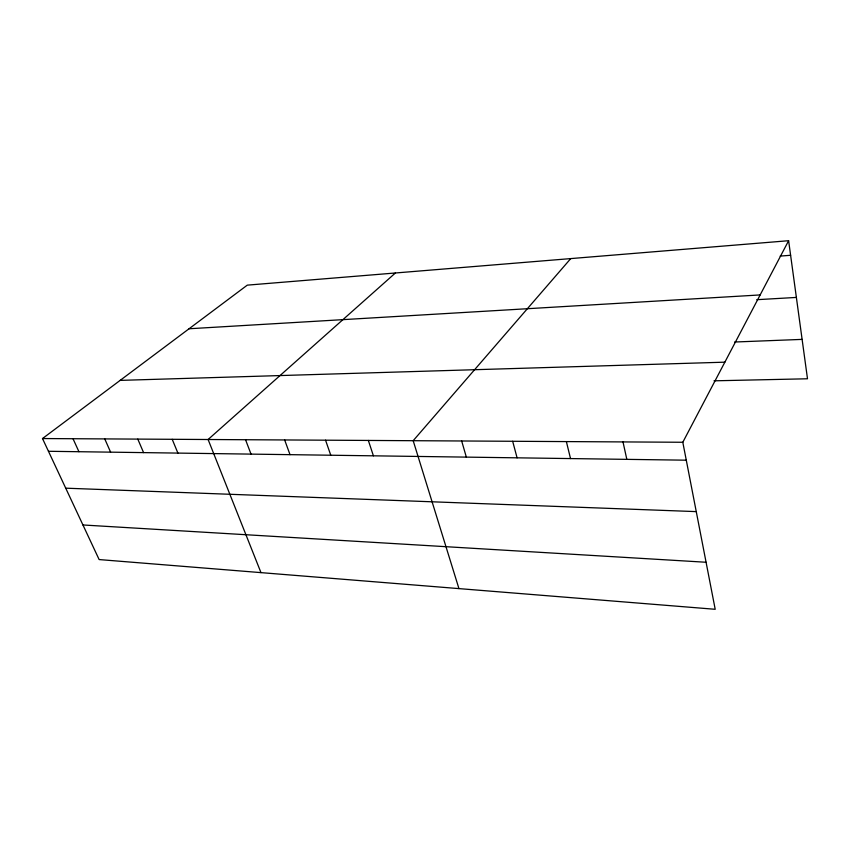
<?xml version="1.0" encoding="UTF-8"?>
<svg xmlns="http://www.w3.org/2000/svg" width="850" height="850" viewBox="0 0 850 850"><rect width="100%" height="100%" fill="white"/><g stroke="black" fill="none" stroke-linecap="round" stroke-linejoin="round"><path stroke-width="1.27" d="M682.805 442.266L788.619 240.709L247.286 285.143L42.5 438.547L99.131 559.566L715.201 609.291L682.805 442.266L42.5 438.547M570.732 258.602L413.185 440.693L458.947 588.604M395.399 272.988L208.101 439.503L260.971 572.624M780.183 256.084L790.617 255.287M189.072 328.759L760.155 294.929M756.713 299.699L796.376 297.426M734.57 342.019L802.113 339.384M120.147 380.386L724.848 362.174M714.011 380.821L807.5 378.781L788.619 240.709M48.461 451.286L686.279 460.19M65.726 488.176L696.256 511.615M82.939 524.971L706.074 562.254M73.015 438.728L78.933 451.711M104.762 438.908L110.606 452.158M137.796 439.099L143.576 452.614M172.21 439.301L177.905 453.092M245.544 439.726L251.026 454.112M284.654 439.949L290.02 454.665M325.55 440.183L330.767 455.228M368.348 440.438L373.405 455.823M461.678 440.98L466.331 457.119M512.667 441.277L517.087 457.831M566.376 441.586L570.52 458.575M622.997 441.915L626.832 459.361"/></g></svg>
